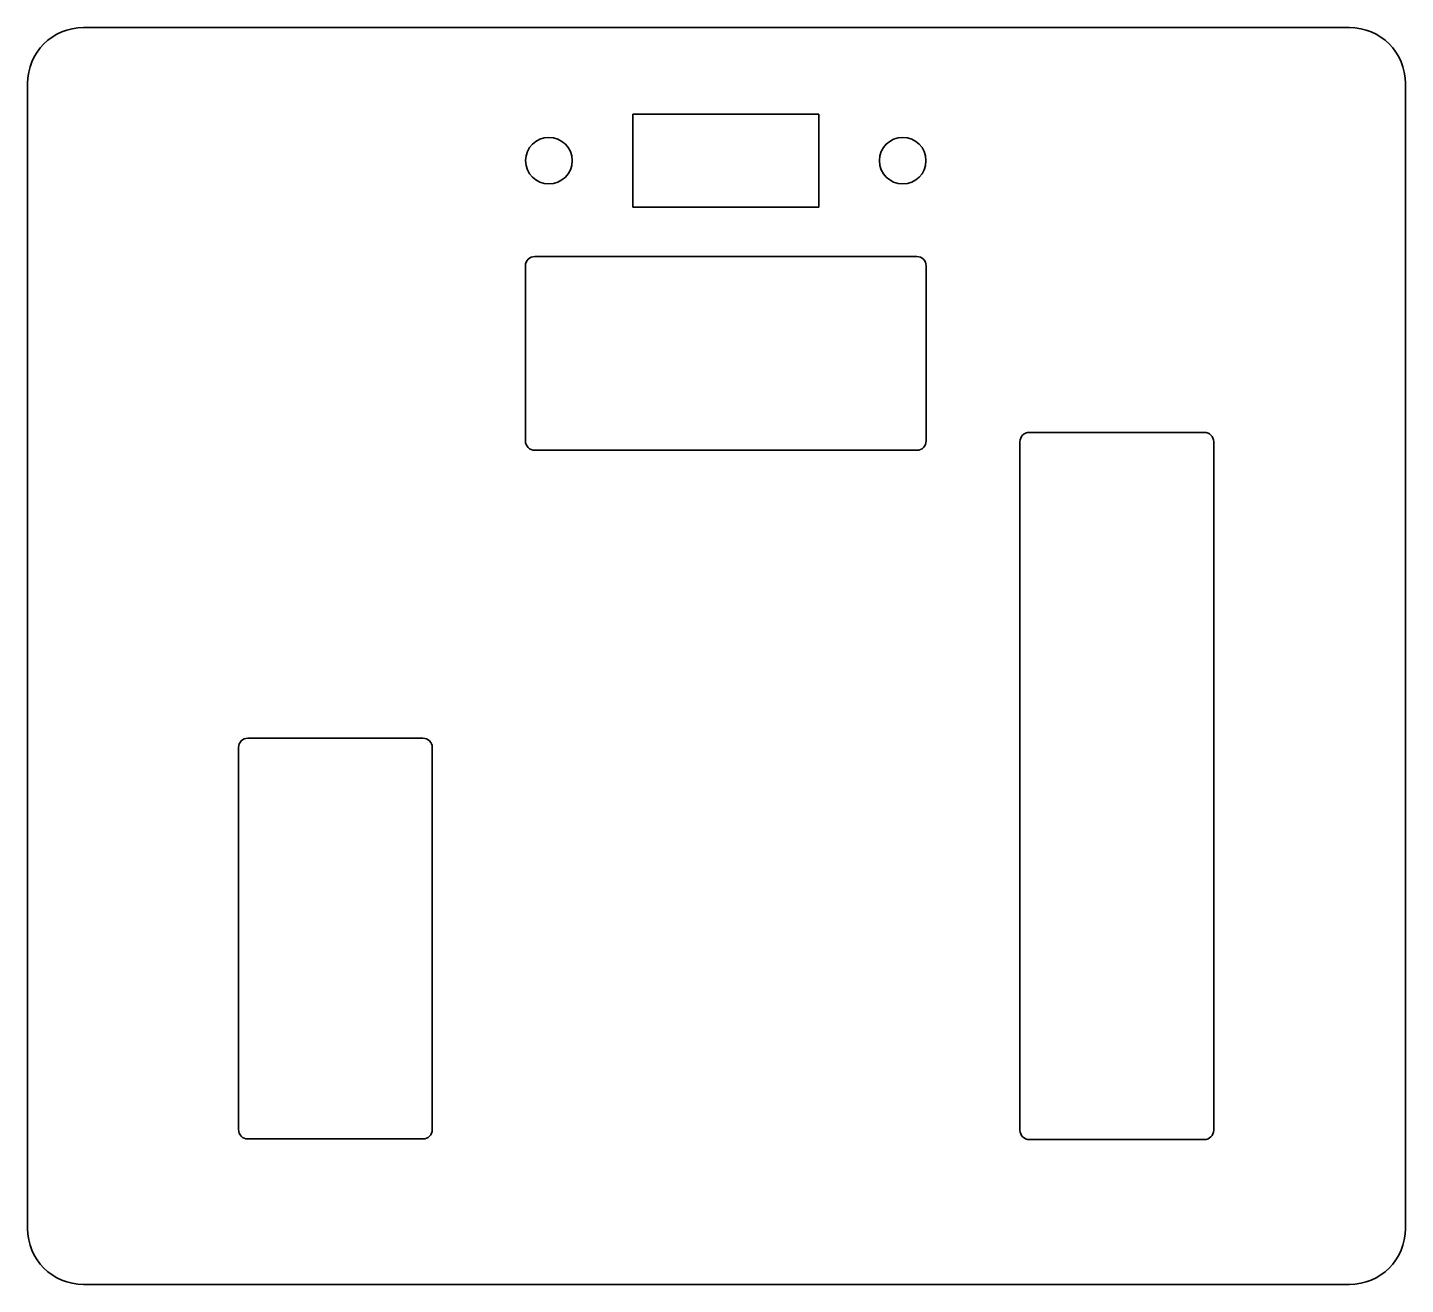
# Model space of a CAD drawing. Header units: millimetres. Extents: x 72.1 to 146.1, y 158.2 to 225.7.
import ezdxf

# ---------------------------------------------------------------- set-up
doc = ezdxf.new("R2010")
doc.units = ezdxf.units.MM
doc.header["$LTSCALE"] = 0.75
doc.layers.add('Visible', color=7, linetype='Continuous', lineweight=35)

msp = doc.modelspace()

# ---------------------------------------------------------------- linework, layer by layer
at = {"layer": 'Visible'}
for p, q in [((143.11051, 225.735235, 3.9), (75.11051, 225.735235, 3.9)), ((72.11051, 222.735235, 3.9), (72.11051, 161.235235, 3.9)), ((146.11051, 161.235235, 3.9), (146.11051, 222.735235, 3.9)), ((104.61051, 221.087135, 4.9), (114.61051, 221.087135, 4.9)), ((104.61051, 216.087135, 4.9), (104.61051, 221.087135, 4.9)), ((114.61051, 221.087135, 4.9), (114.61051, 216.087135, 4.9)), ((114.61051, 216.087135, 4.9), (104.61051, 216.087135, 4.9)), ((99.35051, 213.439035, 4.9), (119.87051, 213.439035, 4.9)), ((98.85051, 203.531435, 4.9), (98.85051, 212.939035, 4.9)), ((120.37051, 212.939035, 4.9), (120.37051, 203.531435, 4.9)), ((125.90671, 203.995235, 4.9), (135.31431, 203.995235, 4.9)), ((119.87051, 203.031435, 4.9), (99.35051, 203.031435, 4.9)), ((125.40671, 166.515235, 4.9), (125.40671, 203.495235, 4.9)), ((135.81431, 203.495235, 4.9), (135.81431, 166.515235, 4.9)), ((83.93921, 187.569035, 4.9), (93.34681, 187.569035, 4.9)), ((83.43921, 166.549035, 4.9), (83.43921, 187.069035, 4.9)), ((93.84681, 187.069035, 4.9), (93.84681, 166.549035, 4.9)), ((93.34681, 166.049035, 4.9), (83.93921, 166.049035, 4.9)), ((135.31431, 166.015235, 4.9), (125.90671, 166.015235, 4.9)), ((75.11051, 158.235235, 3.9), (143.11051, 158.235235, 3.9))]:
    msp.add_line(p, q, dxfattribs=at)
at = {"layer": 'Visible', "extrusion": (0, 0, -1)}
for centre in [(-100.11051, 218.587135, -4.9), (-119.11051, 218.587135, -4.9)]:
    msp.add_circle(centre, 1.25, dxfattribs=at)
at = {"layer": 'Visible'}
for centre, start, end in [((75.11051, 222.735235, 3.9), 90, 180), ((143.11051, 222.735235, 3.9), 0, 90), ((75.11051, 161.235235, 3.9), 180, 270), ((143.11051, 161.235235, 3.9), 270, 0)]:
    msp.add_arc(centre, 3, start, end, dxfattribs=at)
at = {"layer": 'Visible', "extrusion": (0, 0, -1)}
for centre, start, end in [((-99.35051, 212.939035, -4.9), 0, 90), ((-119.87051, 212.939035, -4.9), 90, 180), ((-99.35051, 203.531435, -4.9), 270, 0), ((-119.87051, 203.531435, -4.9), 180, 270), ((-125.90671, 203.495235, -4.9), 0, 90), ((-135.31431, 203.495235, -4.9), 90, 180), ((-83.93921, 187.069035, -4.9), 0, 90), ((-93.34681, 187.069035, -4.9), 90, 180), ((-83.93921, 166.549035, -4.9), 270, 0), ((-93.34681, 166.549035, -4.9), 180, 270), ((-125.90671, 166.515235, -4.9), 270, 0), ((-135.31431, 166.515235, -4.9), 180, 270)]:
    msp.add_arc(centre, 0.5, start, end, dxfattribs=at)

doc.saveas('drawing.dxf')
